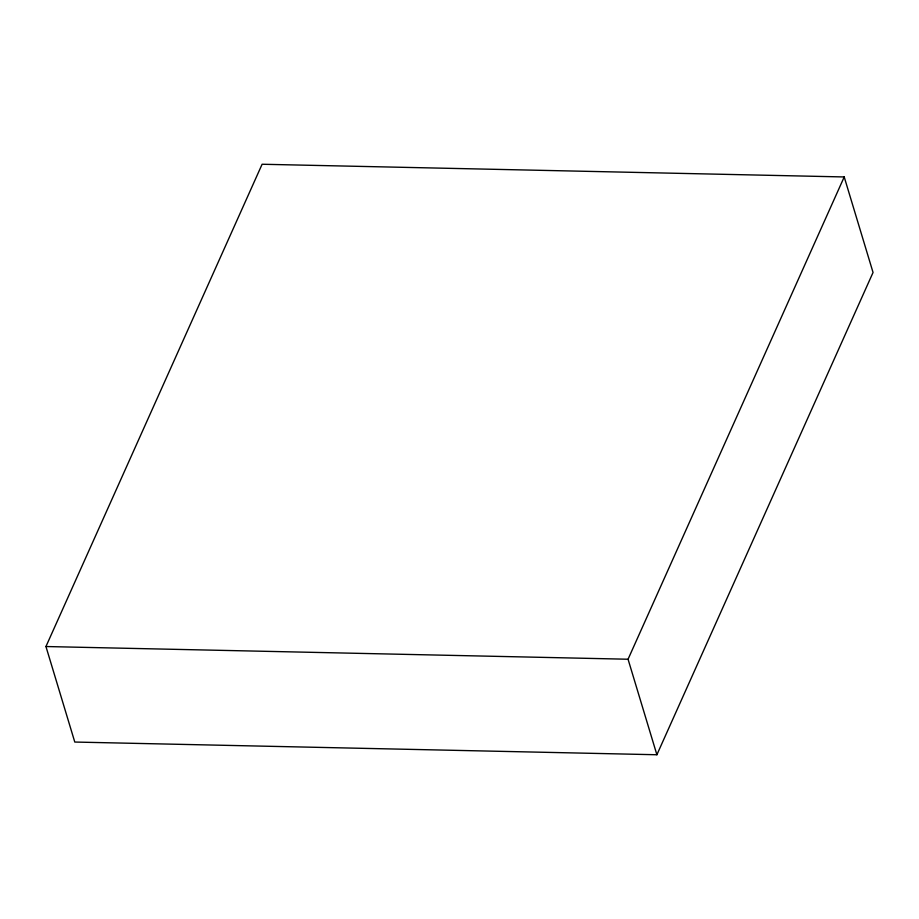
<?xml version="1.0" encoding="UTF-8"?>
<svg xmlns="http://www.w3.org/2000/svg" width="919" height="919" viewBox="0 0 919 919"><rect width="100%" height="100%" fill="white"/><g stroke="black" fill="none" stroke-linecap="round" stroke-linejoin="round"><path stroke-width="1.38" d="M45.95 646.528L262.11 164.248L844.216 176.953L873.05 272.472L656.89 754.752L74.784 742.047L45.95 646.528L628.056 659.233L844.216 176.953M628.056 659.233L656.89 754.752"/></g></svg>
